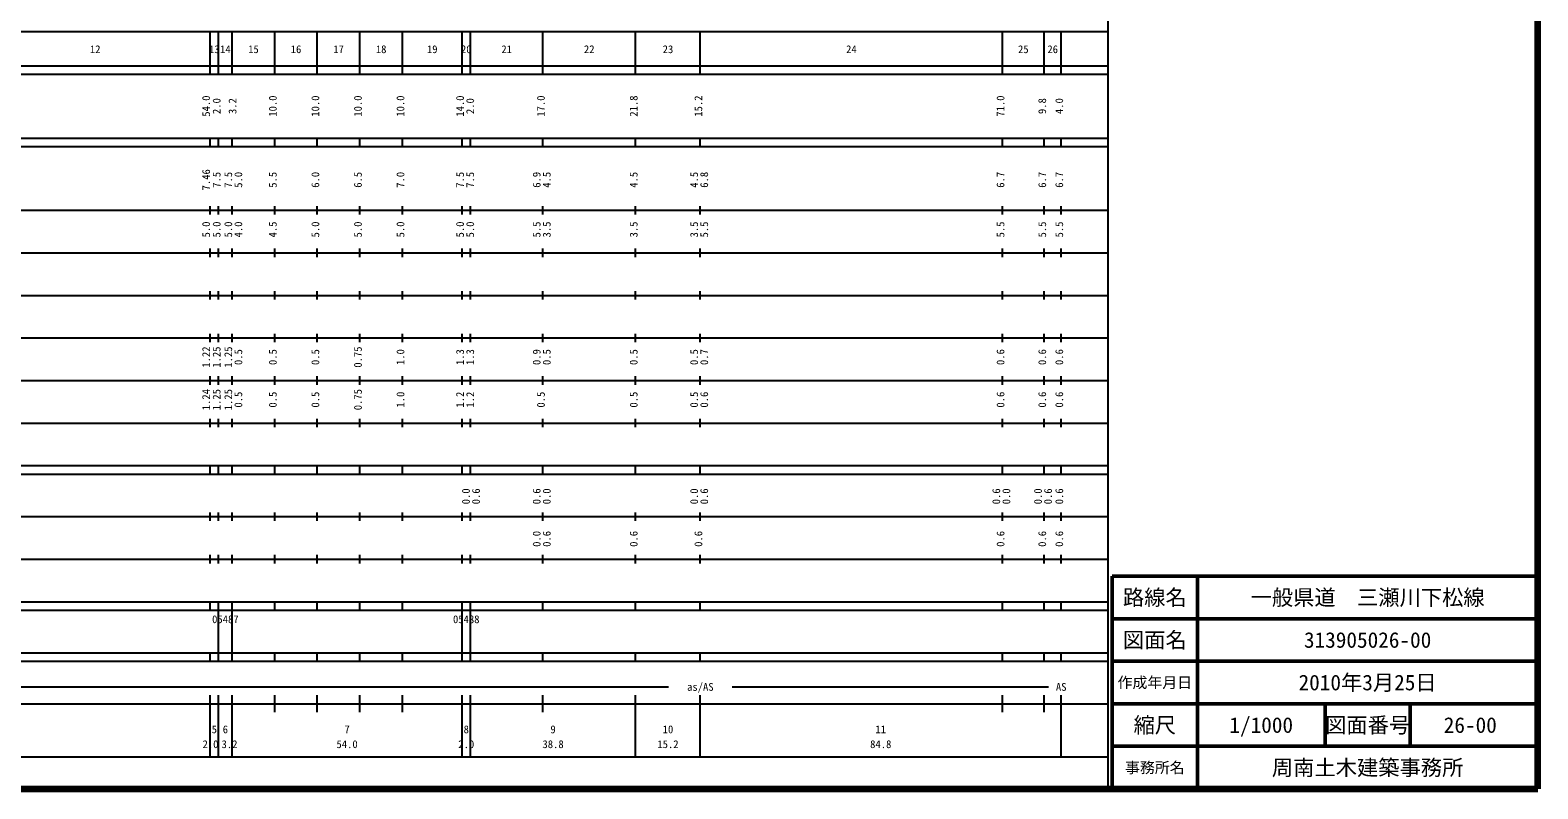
# Model space of a CAD drawing. Units: millimetres on the paper, enlarged 1000 times. Extents: x 40000 to 680000, y 20000 to 380000.
# Drawn here: x 325722 to 680000, y 20000 to 198357 of the extents above; entities that cross this region are included whole.
import ezdxf
from ezdxf.enums import TextEntityAlignment as Align

# ---------------------------------------------------------------- set-up
doc = ezdxf.new("R2010")
doc.units = ezdxf.units.MM
doc.header["$LTSCALE"] = 1000
for name, color, linetype, lineweight in [('M-TTL', 2, 'Continuous', 140), ('M-TTL-BAND', 7, 'Continuous', 25), ('M-TTL-FRAM', 2, 'Continuous', 50), ('M-TTL-LINE', 7, 'Continuous', 50)]:
    doc.layers.add(name, color=color, linetype=linetype, lineweight=lineweight)
doc.layers.add('M-TTL-TXT', color=7, linetype='Continuous')
doc.styles.add('ＭＳ ゴシック', font='')
doc.styles.get('ＭＳ ゴシック').set_extended_font_data('MS Gothic')

msp = doc.modelspace()

# ---------------------------------------------------------------- linework, layer by layer
at = {"layer": 'M-TTL'}
for p, q in [((680000, 20000), (680000, 380000)), ((40000, 20000), (680000, 20000))]:
    msp.add_line(p, q, dxfattribs=at)
at = {"layer": 'M-TTL-BAND'}
for p, q in [((579000, 20000), (579000, 370000)), ((68000, 198000), (579000, 198000)), ((368000, 188000), (368000, 198000)), ((370000, 188000), (370000, 198000)), ((373200, 188000), (373200, 198000)), ((383200, 188000), (383200, 198000)), ((393200, 188000), (393200, 198000)), ((403200, 188000), (403200, 198000)), ((413200, 188000), (413200, 198000)), ((427200, 188000), (427200, 198000)), ((429200, 188000), (429200, 198000)), ((446200, 188000), (446200, 198000)), ((468000, 188000), (468000, 198000)), ((483200, 188000), (483200, 198000)), ((554200, 188000), (554200, 198000)), ((564000, 188000), (564000, 198000)), ((568000, 188000), (568000, 198000)), ((40000, 190000), (579000, 190000)), ((40000, 188000), (579000, 188000)), ((40000, 173000), (579000, 173000)), ((40000, 171000), (579000, 171000)), ((368000, 171000), (368000, 173000)), ((370000, 171000), (370000, 173000)), ((373200, 171000), (373200, 173000)), ((383200, 171000), (383200, 173000)), ((393200, 171000), (393200, 173000)), ((403200, 171000), (403200, 173000)), ((413200, 171000), (413200, 173000)), ((427200, 171000), (427200, 173000)), ((429200, 171000), (429200, 173000)), ((446200, 171000), (446200, 173000)), ((468000, 171000), (468000, 173000)), ((483200, 171000), (483200, 173000)), ((554200, 171000), (554200, 173000)), ((564000, 171000), (564000, 173000)), ((568000, 171000), (568000, 173000)), ((40000, 156000), (579000, 156000)), ((368000, 155000), (368000, 157000)), ((370000, 155000), (370000, 157000)), ((373200, 155000), (373200, 157000)), ((383200, 155000), (383200, 157000)), ((393200, 155000), (393200, 157000)), ((403200, 155000), (403200, 157000)), ((413200, 155000), (413200, 157000)), ((427200, 155000), (427200, 157000)), ((429200, 155000), (429200, 157000)), ((446200, 155000), (446200, 157000)), ((468000, 155000), (468000, 157000)), ((483200, 155000), (483200, 157000)), ((554200, 155000), (554200, 157000)), ((564000, 155000), (564000, 157000)), ((568000, 155000), (568000, 157000)), ((46000, 146000), (579000, 146000)), ((368000, 145000), (368000, 147000)), ((370000, 145000), (370000, 147000)), ((373200, 145000), (373200, 147000)), ((383200, 145000), (383200, 147000)), ((393200, 145000), (393200, 147000)), ((403200, 145000), (403200, 147000)), ((413200, 145000), (413200, 147000)), ((427200, 145000), (427200, 147000)), ((429200, 145000), (429200, 147000)), ((446200, 145000), (446200, 147000)), ((468000, 145000), (468000, 147000)), ((483200, 145000), (483200, 147000)), ((554200, 145000), (554200, 147000)), ((564000, 145000), (564000, 147000)), ((568000, 145000), (568000, 147000)), ((52000, 136000), (579000, 136000)), ((368000, 135000), (368000, 137000)), ((370000, 135000), (370000, 137000)), ((373200, 135000), (373200, 137000)), ((383200, 135000), (383200, 137000)), ((393200, 135000), (393200, 137000)), ((403200, 135000), (403200, 137000)), ((413200, 135000), (413200, 137000)), ((427200, 135000), (427200, 137000)), ((429200, 135000), (429200, 137000)), ((446200, 135000), (446200, 137000)), ((468000, 135000), (468000, 137000)), ((483200, 135000), (483200, 137000)), ((554200, 135000), (554200, 137000)), ((564000, 135000), (564000, 137000)), ((568000, 135000), (568000, 137000)), ((46000, 126000), (579000, 126000)), ((368000, 125000), (368000, 127000)), ((370000, 125000), (370000, 127000)), ((373200, 125000), (373200, 127000)), ((383200, 125000), (383200, 127000)), ((393200, 125000), (393200, 127000)), ((403200, 125000), (403200, 127000)), ((413200, 125000), (413200, 127000)), ((427200, 125000), (427200, 127000)), ((429200, 125000), (429200, 127000)), ((446200, 125000), (446200, 127000)), ((468000, 125000), (468000, 127000)), ((483200, 125000), (483200, 127000)), ((554200, 125000), (554200, 127000)), ((564000, 125000), (564000, 127000)), ((568000, 125000), (568000, 127000)), ((368000, 115000), (368000, 117000)), ((370000, 115000), (370000, 117000)), ((373200, 115000), (373200, 117000)), ((383200, 115000), (383200, 117000)), ((393200, 115000), (393200, 117000)), ((403200, 115000), (403200, 117000)), ((413200, 115000), (413200, 117000)), ((427200, 115000), (427200, 117000)), ((429200, 115000), (429200, 117000)), ((446200, 115000), (446200, 117000)), ((468000, 115000), (468000, 117000)), ((483200, 115000), (483200, 117000)), ((554200, 115000), (554200, 117000)), ((564000, 115000), (564000, 117000)), ((568000, 115000), (568000, 117000)), ((52000, 116000), (579000, 116000)), ((368000, 105000), (368000, 107000)), ((370000, 105000), (370000, 107000)), ((373200, 105000), (373200, 107000)), ((383200, 105000), (383200, 107000)), ((393200, 105000), (393200, 107000)), ((403200, 105000), (403200, 107000)), ((413200, 105000), (413200, 107000)), ((427200, 105000), (427200, 107000)), ((429200, 105000), (429200, 107000)), ((446200, 105000), (446200, 107000)), ((468000, 105000), (468000, 107000)), ((483200, 105000), (483200, 107000)), ((554200, 105000), (554200, 107000)), ((564000, 105000), (564000, 107000)), ((568000, 105000), (568000, 107000)), ((46000, 106000), (579000, 106000)), ((40000, 96000), (579000, 96000)), ((368000, 94000), (368000, 96000)), ((370000, 94000), (370000, 96000)), ((373200, 94000), (373200, 96000)), ((383200, 94000), (383200, 96000)), ((393200, 94000), (393200, 96000)), ((403200, 94000), (403200, 96000)), ((413200, 94000), (413200, 96000)), ((427200, 94000), (427200, 96000)), ((429200, 94000), (429200, 96000)), ((446200, 94000), (446200, 96000)), ((468000, 94000), (468000, 96000)), ((483200, 94000), (483200, 96000)), ((554200, 94000), (554200, 96000)), ((564000, 94000), (564000, 96000)), ((568000, 94000), (568000, 96000)), ((40000, 94000), (579000, 94000)), ((49000, 84000), (579000, 84000)), ((368000, 83000), (368000, 85000)), ((370000, 83000), (370000, 85000)), ((373200, 83000), (373200, 85000)), ((383200, 83000), (383200, 85000)), ((393200, 83000), (393200, 85000)), ((403200, 83000), (403200, 85000)), ((413200, 83000), (413200, 85000)), ((427200, 83000), (427200, 85000)), ((429200, 83000), (429200, 85000)), ((446200, 83000), (446200, 85000)), ((468000, 83000), (468000, 85000)), ((483200, 83000), (483200, 85000)), ((554200, 83000), (554200, 85000)), ((564000, 83000), (564000, 85000)), ((568000, 83000), (568000, 85000)), ((368000, 73000), (368000, 75000)), ((370000, 73000), (370000, 75000)), ((373200, 73000), (373200, 75000)), ((383200, 73000), (383200, 75000)), ((393200, 73000), (393200, 75000)), ((403200, 73000), (403200, 75000)), ((413200, 73000), (413200, 75000)), ((427200, 73000), (427200, 75000)), ((429200, 73000), (429200, 75000)), ((446200, 73000), (446200, 75000)), ((468000, 73000), (468000, 75000)), ((483200, 73000), (483200, 75000)), ((554200, 73000), (554200, 75000)), ((564000, 73000), (564000, 75000)), ((568000, 73000), (568000, 75000)), ((40000, 74000), (579000, 74000)), ((40000, 64000), (579000, 64000)), ((368000, 62000), (368000, 64000)), ((370000, 62000), (370000, 64000)), ((373200, 62000), (373200, 64000)), ((383200, 62000), (383200, 64000)), ((393200, 62000), (393200, 64000)), ((403200, 62000), (403200, 64000)), ((413200, 62000), (413200, 64000)), ((427200, 62000), (427200, 64000)), ((429200, 62000), (429200, 64000)), ((446200, 62000), (446200, 64000)), ((468000, 62000), (468000, 64000)), ((483200, 62000), (483200, 64000)), ((554200, 62000), (554200, 64000)), ((564000, 62000), (564000, 64000)), ((568000, 62000), (568000, 64000)), ((40000, 62000), (579000, 62000)), ((370000, 52000), (370000, 62000)), ((373200, 52000), (373200, 62000)), ((427200, 52000), (427200, 62000)), ((429200, 52000), (429200, 62000)), ((40000, 52000), (579000, 52000)), ((40000, 50000), (579000, 50000)), ((368000, 50000), (368000, 52000)), ((370000, 50000), (370000, 52000)), ((373200, 50000), (373200, 52000)), ((383200, 50000), (383200, 52000)), ((393200, 50000), (393200, 52000)), ((403200, 50000), (403200, 52000)), ((413200, 50000), (413200, 52000)), ((427200, 50000), (427200, 52000)), ((429200, 50000), (429200, 52000)), ((446200, 50000), (446200, 52000)), ((468000, 50000), (468000, 52000)), ((483200, 50000), (483200, 52000)), ((554200, 50000), (554200, 52000)), ((564000, 50000), (564000, 52000)), ((568000, 50000), (568000, 52000)), ((251500, 44000), (475700, 44000)), ((490700, 44000), (565000, 44000)), ((40000, 40000), (579000, 40000)), ((368000, 27500), (368000, 42000)), ((370000, 27500), (370000, 42000)), ((373200, 27500), (373200, 42000)), ((383200, 38000), (383200, 42000)), ((393200, 38000), (393200, 42000)), ((403200, 38000), (403200, 42000)), ((413200, 38000), (413200, 42000)), ((427200, 27500), (427200, 42000)), ((429200, 27500), (429200, 42000)), ((446200, 38000), (446200, 42000)), ((468000, 27500), (468000, 42000)), ((483200, 27500), (483200, 42000)), ((554200, 38000), (554200, 42000)), ((564000, 38000), (564000, 42000)), ((568000, 27500), (568000, 42000)), ((68000, 27500), (579000, 27500))]:
    msp.add_line(p, q, dxfattribs=at)
at = {"layer": 'M-TTL-FRAM'}
for p, q in [((680000, 70000), (580000, 70000)), ((580000, 70000), (580000, 20000))]:
    msp.add_line(p, q, dxfattribs=at)
at = {"layer": 'M-TTL-LINE'}
for p, q in [((600000, 70000), (600000, 20000)), ((680000, 60000), (580000, 60000)), ((680000, 50000), (580000, 50000)), ((680000, 40000), (580000, 40000)), ((630000, 40000), (630000, 30000)), ((650000, 40000), (650000, 30000)), ((680000, 30000), (580000, 30000))]:
    msp.add_line(p, q, dxfattribs=at)

# ---------------------------------------------------------------- texts
at = {"layer": 'M-TTL-BAND', "style": 'ＭＳ ゴシック'}
for s, p in [('12', (341000, 192405)), ('13', (369000, 192405)), ('14', (371600, 192405)), ('15', (378200, 192405)), ('16', (388200, 192405)), ('17', (398200, 192405)), ('18', (408200, 192405)), ('19', (420200, 192405)), ('20', (428200, 192405)), ('21', (437700, 192405)), ('22', (457100, 192405)), ('23', (475600, 192405)), ('24', (518700, 192405)), ('25', (559100, 192405)), ('26', (566000, 192405)), ('as/AS', (483200, 42500)), ('AS', (568000, 42500)), ('5', (369000, 32523)), ('6', (371600, 32523)), ('7', (400200, 32523)), ('8', (428200, 32523)), ('9', (448600, 32523)), ('10', (475600, 32523)), ('11', (525600, 32523)), ('2.0', (368098, 29033)), ('3.2', (372564, 29033)), ('54.0', (400200, 29033)), ('2.0', (428200, 29033)), ('38.8', (448600, 29033)), ('15.2', (475600, 29033)), ('84.8', (525600, 29033))]:
    msp.add_text(s, height=1833, dxfattribs=at).set_placement(p, align=Align.BOTTOM_CENTER)
for s, p in [('54.0', (368533, 180500)), ('2.0', (371000, 180500)), ('3.2', (374735, 180500)), ('10.0', (384200, 180500)), ('10.0', (394200, 180500)), ('10.0', (404200, 180500)), ('10.0', (414200, 180500)), ('14.0', (428200, 180500)), ('2.0', (430580, 180500)), ('17.0', (447200, 180500)), ('21.8', (469000, 180500)), ('15.2', (484200, 180500)), ('71.0', (555200, 180500)), ('9.8', (565000, 180500)), ('4.0', (569000, 180500)), ('7.46', (368533, 163174)), ('7.5', (371000, 163174)), ('7.5', (373735, 163174)), ('5.0', (376105, 163174)), ('5.5', (384200, 163174)), ('6.0', (394200, 163174)), ('6.5', (404200, 163174)), ('7.0', (414200, 163174)), ('7.5', (428200, 163174)), ('7.5', (430580, 163174)), ('6.9', (446200, 163174)), ('4.5', (448570, 163174)), ('4.5', (469000, 163174)), ('4.5', (483200, 163174)), ('6.8', (485570, 163174)), ('6.7', (555200, 163174)), ('6.7', (565000, 163174)), ('6.7', (569000, 163174)), ('5.0', (368533, 151500)), ('5.0', (371000, 151500)), ('5.0', (373735, 151500)), ('4.0', (376105, 151500)), ('4.5', (384200, 151500)), ('5.0', (394200, 151500)), ('5.0', (404200, 151500)), ('5.0', (414200, 151500)), ('5.0', (428200, 151500)), ('5.0', (430580, 151500)), ('5.5', (446200, 151500)), ('3.5', (448570, 151500)), ('3.5', (469000, 151500)), ('3.5', (483200, 151500)), ('5.5', (485570, 151500)), ('5.5', (555200, 151500)), ('5.5', (565000, 151500)), ('5.5', (569000, 151500)), ('1.22', (368533, 121500)), ('1.25', (371000, 121500)), ('1.25', (373735, 121500)), ('0.5', (376105, 121500)), ('0.5', (384200, 121500)), ('0.5', (394200, 121500)), ('0.75', (404200, 121500)), ('1.0', (414200, 121500)), ('1.3', (428200, 121500)), ('1.3', (430580, 121500)), ('0.9', (446200, 121500)), ('0.5', (448570, 121500)), ('0.5', (469000, 121500)), ('0.5', (483200, 121500)), ('0.7', (485570, 121500)), ('0.6', (555200, 121500)), ('0.6', (565000, 121500)), ('0.6', (569000, 121500)), ('1.24', (368533, 111500)), ('1.25', (371000, 111500)), ('1.25', (373735, 111500)), ('0.75', (404200, 111500)), ('0.5', (376105, 111500)), ('0.5', (384200, 111500)), ('0.5', (394200, 111500)), ('1.0', (414200, 111500)), ('1.2', (428200, 111500)), ('1.2', (430580, 111500)), ('0.5', (447200, 111500)), ('0.5', (469000, 111500)), ('0.5', (483200, 111500)), ('0.6', (485570, 111500)), ('0.6', (555200, 111500)), ('0.6', (565000, 111500)), ('0.6', (569000, 111500)), ('0.0', (429580, 88764)), ('0.6', (431950, 88764)), ('0.6', (446200, 88764)), ('0.0', (448570, 88764)), ('0.0', (483200, 88764)), ('0.6', (485570, 88764)), ('0.6', (554200, 88764)), ('0.0', (556570, 88764)), ('0.0', (564000, 88764)), ('0.6', (566370, 88764)), ('0.6', (569000, 88764)), ('0.0', (446200, 78764)), ('0.6', (448570, 78764)), ('0.6', (469000, 78764)), ('0.6', (484200, 78764)), ('0.6', (555200, 78764)), ('0.6', (565000, 78764)), ('0.6', (569000, 78764))]:
    msp.add_text(s, height=1833, rotation=90, dxfattribs=at).set_placement(p, align=Align.BOTTOM_CENTER)
for s, p in [('05487', (368475, 58405)), ('05488', (425075, 58405))]:
    msp.add_text(s, height=1833, dxfattribs=at).set_placement(p, align=Align.BOTTOM_LEFT)
at = {"layer": 'M-TTL-TXT', "style": 'ＭＳ ゴシック'}
for s, height, p in [('路線名', 3666, (590000, 65000)), ('路線名', 3666, (590000, 65000)), ('一般県道\u3000三瀬川下松線', 3666, (640000, 65000)), ('図面名', 3666, (590000, 55000)), ('図面名', 3666, (590000, 55000)), ('313905026-00', 3666, (640000, 55000)), ('作成年月日', 2566, (590000, 45000)), ('作成年月日', 2566, (590000, 45000)), ('2010年3月25日', 3666, (640000, 45000)), ('縮尺', 3666, (590000, 35000)), ('縮尺', 3666, (590000, 35000)), ('1/1000', 3666, (615000, 35000)), ('図面番号', 3666, (640000, 35000)), ('図面番号', 3666, (640000, 35000)), ('26-00', 3666, (664125, 35000)), ('事務所名', 2566, (590000, 25000)), ('事務所名', 2566, (590000, 25000)), ('周南土木建築事務所', 3666, (640000, 25000))]:
    msp.add_text(s, height=height, dxfattribs=at).set_placement(p, align=Align.MIDDLE_CENTER)

doc.saveas('drawing.dxf')
